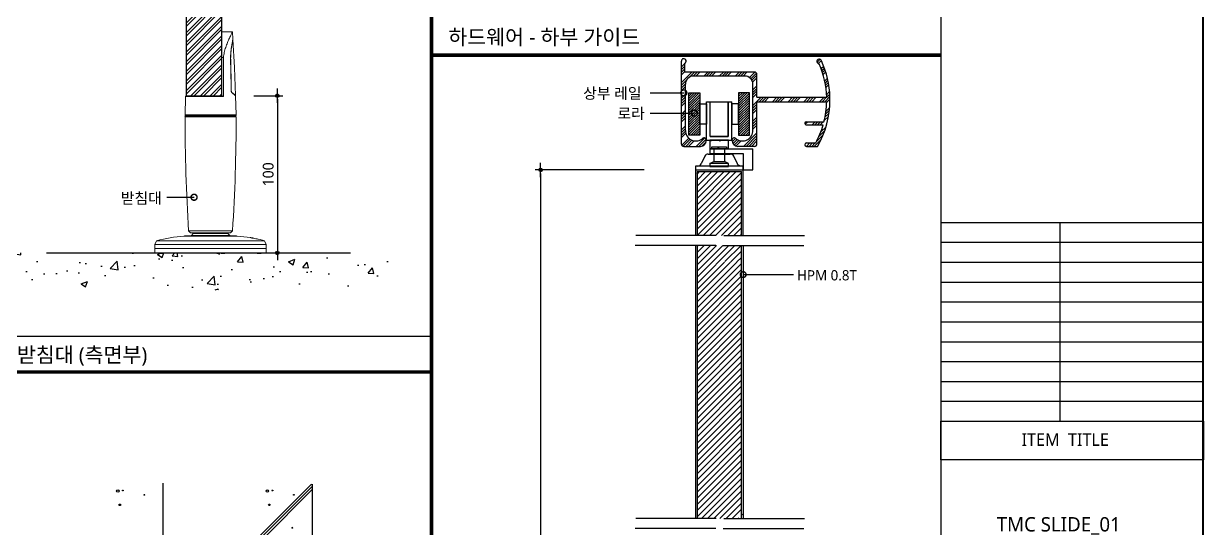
# Model space of a CAD drawing. Extents: x -256 to 8104, y -176 to 5714.
# Drawn here: x 4694 to 7984, y 2333 to 3740 of the extents above; entities that cross this region are included whole.
import ezdxf
from ezdxf.enums import TextEntityAlignment as Align

# ---------------------------------------------------------------- set-up
doc = ezdxf.new("R2010")
doc.units = 0
doc.header["$LTSCALE"] = 30
doc.linetypes.add('CEN', pattern=[62, 60, -1, 0, -1])
doc.layers.get('0').update_dxf_attribs({"linetype": 'CONTINUOUS'})
doc.layers.get('DEFPOINTS').update_dxf_attribs({"linetype": 'CONTINUOUS'})
for name, color, linetype in [('C', 2, 'CONTINUOUS'), ('curior-0Line', 252, 'CONTINUOUS'), ('DIM', 7, 'CONTINUOUS'), ('FIN', 5, 'CONTINUOUS'), ('HAT', 8, 'CONTINUOUS'), ('TIT', 3, 'CONTINUOUS'), ('문자', 3, 'CONTINUOUS'), ('부자재', 4, 'CONTINUOUS'), ('중심선', 1, 'CEN'), ('치수', 1, 'CONTINUOUS'), ('판넬', 2, 'CONTINUOUS'), ('해치', 8, 'CONTINUOUS')]:
    doc.layers.add(name, color=color, linetype=linetype)
doc.styles.add('돋움', font='malgun.ttf')
doc.dimstyles.new('10', dxfattribs={"dimscale": 10, "dimtxt": 3, "dimasz": 1, "dimexe": 1.5, "dimexo": 2, "dimgap": 1, "dimtad": 1, "dimdec": 0, "dimlunit": 6, "dimtxsty": '돋움', "dimblk": 'DIMDOT', "dimcen": -1, "dimdle": 1.5, "dimclrt": 3, "dimazin": 3, "dimtfac": 1, "dimtdec": 0, "dimtix": 1, "dimtmove": 2, "dimatfit": 3, "dimldrblk": 'DIMDOT', "dimarcsym": 0})
pattern_1 = [(45, (-268587.902, -38244.336), (-3.33355088, 3.33355088), [])]

# ---------------------------------------------------------------- blocks, each defined once
blk = doc.blocks.new('A$C13EB2441')
for p, q in [((0.837, 7.375), (0.837, 14.115)), ((0.837, 6.74), (0.837, 0))]:
    blk.add_line(p, q)
blk = doc.blocks.new('_DOTSMALL')
at = {"color": 0, "linetype": 'ByBlock', "const_width": 0.5}
blk.add_lwpolyline([(-0.0625, 0, 1), (0.0625, 0, 1)], format="xyb", close=True, dxfattribs=at)
blk = doc.blocks.new('A$C63EC304E')
at = {"layer": '치수', "color": 1, "xscale": 2.5, "yscale": 2.5, "zscale": 2.5, "rotation": 234.3098741996962}
blk.add_blockref('_DOTSMALL', (0.31, 0.31), dxfattribs=at)
blk = doc.blocks.new('A$C2BC9653E')
at = {"layer": '치수', "xscale": 0.3333333333333333, "yscale": 0.3333333333333333, "zscale": 0.3333333333333333}
blk.add_blockref('A$C63EC304E', (0, 0), dxfattribs=at)
blk = doc.blocks.new('A$C7FC71301')
at = {"layer": '치수', "rotation": 180}
blk.add_blockref('A$C2BC9653E', (0.208, 0.208), dxfattribs=at)
blk = doc.blocks.new('A$C4A20372B')
at = {"layer": '치수'}
blk.add_blockref('A$C7FC71301', (0, 0), dxfattribs=at)
blk = doc.blocks.new('A$C566469F5')
at = {"layer": '치수'}
blk.add_blockref('A$C4A20372B', (0, 0), dxfattribs=at)
blk = doc.blocks.new('A$C7E317CD4')
at = {"layer": '해치', "xscale": 2, "yscale": 2, "zscale": 2}
blk.add_blockref('A$C566469F5', (0, 0), dxfattribs=at)
blk = doc.blocks.new('A$C601D7F27')
at = {"layer": '치수'}
blk.add_blockref('A$C7E317CD4', (0, 0), dxfattribs=at)
blk = doc.blocks.new('A$C38802C08')
at = {"layer": '치수'}
blk.add_blockref('A$C601D7F27', (0, 0), dxfattribs=at)
blk = doc.blocks.new('DIMDOT')
at = {"linetype": 'Continuous'}
blk.add_line((-2, 0), (2, 0), dxfattribs=at)
for radius in [0.5, 0.25]:
    blk.add_circle((0, 0), radius, dxfattribs=at)
blk = doc.blocks.new('*D17')
at = {"layer": 'DEFPOINTS', "color": 0}
for p in [(5315.8, 3539), (5259, 3100.8), (5401.9, 3100.8)]:
    blk.add_point(p, dxfattribs=at)
at = {"layer": 'DIM', "color": 0, "lineweight": -2, "ltscale": 10}
for p, q in [((5335.8, 3539), (5416.9, 3539)), ((5401.9, 3529), (5401.9, 3110.8)), ((5279, 3100.8), (5416.9, 3100.8))]:
    blk.add_line(p, q, dxfattribs=at)
at = {"layer": 'DIM', "color": 0, "lineweight": -2, "xscale": 10, "yscale": 10, "zscale": 10}
for p, rotation in [((5401.9, 3539), 90), ((5401.9, 3100.8), 270)]:
    blk.add_blockref('DIMDOT', p, dxfattribs=dict(at, rotation=rotation))
at = {"layer": 'DIM', "color": 3, "insert": (5376.4, 3319.9), "char_height": 30, "attachment_point": 5, "rotation": 90, "style": '돋움'}
blk.add_mtext('100', dxfattribs=at)
blk = doc.blocks.new('*D33')
at = {"layer": 'DEFPOINTS', "color": 0}
for p in [(6444.67, 3332.3), (6135.91, 1154.01), (6444.67, 1154.01)]:
    blk.add_point(p, dxfattribs=at)
at = {"layer": 'DIM', "color": 0, "lineweight": -2}
for p, q in [((6424.67, 3332.3), (6120.91, 3332.3)), ((6135.91, 3322.3), (6135.91, 1164.01)), ((6424.67, 1154.01), (6120.91, 1154.01))]:
    blk.add_line(p, q, dxfattribs=at)
at = {"layer": 'DIM', "color": 0, "lineweight": -2, "xscale": 10, "yscale": 10, "zscale": 10}
for p, rotation in [((6135.91, 3332.3), 90), ((6135.91, 1154.01), 270)]:
    blk.add_blockref('DIMDOT', p, dxfattribs=dict(at, rotation=rotation))
at = {"layer": 'DIM', "color": 3, "insert": (6110.675625, 2243.155), "char_height": 30, "attachment_point": 5, "rotation": 90, "style": '돋움'}
blk.add_mtext('VAR.', dxfattribs=at)
blk = doc.blocks.new('SLIDE_01')
at = {"layer": 'HAT'}
h = blk.add_hatch(dxfattribs=at)
h.set_pattern_fill('ANSI32', color=256, scale=2, style=0)
h.set_pattern_definition([(45, (-8298.62, -275.948), (-13.470384, 13.470384), []), (45, (-8289.64, -275.948), (-13.470384, 13.470384), [])])
h.paths.add_polyline_path([(5147.8, 3538.9), (5247.4, 3538.9), (5247.4, 3853.3), (5147.8, 3853.3)])
at = {"layer": 'HAT', "transparency": 33554687}
h = blk.add_hatch(dxfattribs=at)
h.set_pattern_fill('ANSI31', color=256, scale=3.81122)
h.paths.add_polyline_path([(6625.9, 3149.6), (6647.1, 3149.6), (6696, 3149.6), (6696, 3327.5), (6572.2, 3327.5), (6572.2, 3149.6)])
at = {"layer": 'HAT'}
h = blk.add_hatch(dxfattribs=at)
h.set_pattern_fill('ANSI31', color=256, scale=3.811219, style=0)
h.set_pattern_definition([(45, (-7517.547, -35.774), (-8.55643, 8.55643), [])])
edge = h.paths.add_edge_path()
edge.add_line((6696, 3075.5), (6639.4, 3075.5))
edge.add_arc((6637.4, 3075.5), 1.99, -54.3099, 0, ccw=False)
edge.add_arc((6637.4, 3075.5), 1.99, 125.6901, 305.6901, ccw=False)
edge.add_arc((6637.4, 3075.5), 1.99, 0, 125.6901, ccw=False)
edge.add_line((6639.4, 3075.5), (6696, 3075.5))
edge.add_line((6696, 3075.5), (6696, 3121.9))
edge.add_line((6696, 3121.9), (6686.2, 3121.9))
edge.add_spline(control_points=[(6683.6, 3114.5), (6684.5, 3117), (6685.4, 3119.5), (6686.2, 3121.9)], knot_values=[0, 0, 0, 0, 0.152076, 0.152076, 0.152076, 0.152076], degree=3, periodic=0)
edge.add_line((6686.2, 3121.9), (6634.1, 3121.9))
edge.add_line((6634.1, 3121.9), (6634.1, 2361.1))
edge.add_line((6634.1, 2361.1), (6688.1, 2361.1))
edge.add_spline(control_points=[(6688.1, 2361.1), (6691.2, 2369.4), (6694, 2376.9), (6696, 2380.5)], knot_values=[0.152076, 0.152076, 0.152076, 0.152076, 0.673721, 0.673721, 0.673721, 0.673721], degree=3, periodic=0)
edge.add_spline(control_points=[(6698.3, 2361.1), (6698.8, 2370.6), (6699.9, 2385.2), (6697.1, 2382.4), (6696, 2380.5)], knot_values=[0.673721, 0.673721, 0.673721, 0.673721, 1.332503, 1.60798, 1.60798, 1.60798, 1.60798], degree=3, periodic=0)
edge.add_line((6696, 2380.5), (6696, 3075.5))
h.paths.add_polyline_path([(6634.1, 3121.9), (6572.2, 3121.9), (6572.2, 2361.1), (6634.1, 2361.1)])
at = {"layer": '부자재'}
h = blk.add_hatch(dxfattribs=at)
h.set_pattern_fill('ANSI34', color=256, scale=1.628109, style=0)
h.set_pattern_definition([(45, (-26039.258, 922.088), (-21.931256, 21.931256), []), (45, (-26031.948, 922.088), (-21.931256, 21.931256), []), (45, (-26024.637, 922.088), (-21.931256, 21.931256), []), (45, (-26017.327, 922.088), (-21.931256, 21.931256), [])])
h.paths.add_polyline_path([(6739, 3598.5, 0.414214), (6732.5, 3605), (6537.7, 3605), (6537.7, 3629.7, 1.849882), (6528.6, 3635.6), (6528.6, 3404.4, 0.414214), (6535.1, 3397.9), (6581.7, 3397.9, 0.462672), (6597.8, 3416.8, 0.692392), (6585.6, 3418.1, -0.604375), (6539.7, 3442.2), (6539.7, 3571.1, -0.414214), (6562.5, 3593.9), (6632.8, 3593.9), (6633.8, 3595.9), (6634.8, 3593.9), (6705.1, 3593.9, -0.414214), (6727.9, 3571.1), (6727.9, 3442.2, -0.604375), (6682, 3418.1, 0.692392), (6669.8, 3416.8, 0.462672), (6685.9, 3397.9), (6732.5, 3397.9, 0.414214), (6739, 3404.4), (6739, 3522.3), (6933.6, 3522.3, -0.056269), (6926.1, 3466.3), (6876.7, 3466.3, 1), (6876.7, 3457.8), (6923.8, 3457.8, -0.054308), (6903.1, 3407.4), (6877.2, 3407.4, 1), (6877.2, 3397.9), (6908.3, 3397.9, 0.130774), (6942.8, 3527.6), (6942.8, 3534.7, 0.046575), (6936.9, 3582.8, -0.996886), (6936.2, 3586, 0.052525), (6918.4, 3637.7, 1.711181), (6912.9, 3627.8, -0.095582), (6933.7, 3534.7), (6932.9, 3534.7), (6808.3, 3534.7), (6807.3, 3532.7), (6806.4, 3534.7), (6739, 3534.7)])
h = blk.add_hatch(dxfattribs=at)
h.set_pattern_fill('ANSI31', color=256, scale=1.484836, style=0)
h.set_pattern_definition(pattern_1)
h.paths.add_polyline_path([(6579.5, 3429.5), (6549.4, 3429.5), (6549.4, 3546.8), (6579.5, 3546.8)])
h = blk.add_hatch(dxfattribs=at)
h.set_pattern_fill('ANSI31', color=256, scale=1.484836, style=0)
h.set_pattern_definition(pattern_1)
h.paths.add_polyline_path([(6688.1, 3429.5), (6718.1, 3429.5), (6718.1, 3546.8), (6688.1, 3546.8)])
at = {"layer": '해치'}
h = blk.add_hatch(dxfattribs=at)
h.set_pattern_fill('AR-CONC', color=256, style=0)
h.set_pattern_definition([(50, (3239.55, 1564.04), (182.185, -15.939), [19.05, -209.55]), (355, (3239.55, 1564.04), (-35.243, 191.057), [15.24, -167.64]), (100.451, (3254.73, 1562.71), (146.943, 175.117), [16.19, -178.09]), (46.184, (3239.55, 1614.84), (271.079, -42.042), [28.575, -314.325]), (96.636, (3262.14, 1611.34), (237.404, 247.426), [24.285, -267.135]), (351.184, (3239.55, 1614.84), (237.405, 247.425), [22.86, -251.46]), (21, (3264.95, 1602.14), (151.615, -102.2655), [19.05, -209.55]), (326, (3264.95, 1602.14), (61.802, 184.188), [15.24, -167.64]), (71.4514, (3277.58, 1593.62), (213.416, 81.923), [16.19, -178.09]), (37.5, (3239.546, 1564.04), (3.0886, 84.555), [0, -165.608, 0, -170.18, 0, -168.275]), (7.5, (3239.55, 1564.04), (66.8197, 100.1806), [0, -97.028, 0, -161.798, 0, -64.135]), (327.5, (3182.904, 1564.04), (135.5906, -5.7287), [0, -63.5, 0, -198.12, 0, -262.89]), (317.5, (3157.5, 1564.04), (148.129, 25.4265), [0, -82.55, 0, -131.572, 0, -186.69])])
h.paths.add_polyline_path([(5719.1, 2997.8), (5719.1, 3100.8), (4668.9, 3100.8), (4668.9, 2997.8)])
at = {"color": 2}
blk.add_line((4758.3, 3100.8), (5606, 3100.8), dxfattribs=at)
at = {"color": 8}
blk.add_line((4446.7, 2869.2), (5832, 2869.2), dxfattribs=at)
blk.add_line((5499.9, 1680.2), (5499.9, 2456.9))
at = {"color": 2}
for points in [[(-0.7, 5538.4), (7251.6, 5538.4), (7251.6, 0.1), (-0.7, 0.1)], [(-0.7, 5538.4), (7251.6, 5538.4), (7251.6, 0.1), (-0.7, 0.1)], [(-0.7, 5538.4), (7981.2, 5538.4), (7981.2, 0.1), (-0.7, 0.1)]]:
    blk.add_lwpolyline(points, close=True, dxfattribs=at)
at = {"color": 8, "const_width": 10}
for points in [[(5832, 0.1), (5832, 5538.4)], [(5832, 3652), (7251.6, 3652)], [(47.4, 2769.2), (5832, 2769.2)]]:
    blk.add_lwpolyline(points, dxfattribs=at)
at = {"layer": 'C'}
for p, q in [((6572.2, 3327.5), (6572.2, 3149.6)), ((6572.2, 3327.5), (6696, 3327.5)), ((6572.2, 3327.5), (6696, 3327.5)), ((6572.2, 3327.5), (6696, 3327.5)), ((6696, 3149.6), (6696, 3327.5)), ((6572.2, 3121.9), (6572.2, 2361.1)), ((6696, 2361.1), (6696, 3121.9))]:
    blk.add_line(p, q, dxfattribs=at)
at = {"layer": 'curior-0Line'}
for p, q in [((7251.6, 5538.4), (7251.6, 0.8)), ((7252, 3185.9), (7984.1, 3185.9)), ((7584.2, 3185.9), (7584.2, 2632.2)), ((7252, 3130.6), (7984.1, 3130.6)), ((7252, 3075.2), (7984.1, 3075.2)), ((7252, 3019.8), (7984.1, 3019.8)), ((7252, 2964.4), (7984.1, 2964.4)), ((7252, 2909.1), (7984.1, 2909.1)), ((7252, 2853.7), (7984.1, 2853.7)), ((7252, 2798.3), (7984.1, 2798.3)), ((7252, 2742.9), (7984.1, 2742.9)), ((7252, 2687.6), (7984.1, 2687.6)), ((7252, 2632.2), (7984.1, 2632.2))]:
    blk.add_line(p, q, dxfattribs=at)
for points in [[(7984.1, 5538.4), (7251.6, 5538.4), (7251.6, 0.1), (7984.1, 0.1)], [(7252, 2632.2), (7984.1, 2632.2), (7984.1, 2524.5), (7252, 2524.5)]]:
    blk.add_lwpolyline(points, close=True, dxfattribs=at)
at = {"layer": 'FIN', "color": 4, "linetype": 'Continuous', "lineweight": 15}
for p, q in [((5276.6, 3717), (5247.4, 3717)), ((5247.4, 3717), (5247.4, 3645.3)), ((5277.8, 3696.6), (5276.6, 3717)), ((5147.8, 3538.9), (5145.5, 3536.7)), ((5147.8, 3538.9), (5247.4, 3538.9)), ((5286.7, 3485.5), (5285.4, 3539)), ((5146.8, 3482.9), (5284.3, 3482.9)), ((5154.2, 3162.6), (5159.6, 3157.3)), ((5271.5, 3157.3), (5276.9, 3162.6)), ((5065.2, 3135), (5060.4, 3124.4)), ((5271.5, 3157.3), (5159.6, 3157.3)), ((5167.2, 3155), (5162.1, 3149.1)), ((5269, 3149.1), (5162.1, 3149.1)), ((5167.2, 3157.3), (5167.2, 3155)), ((5167.2, 3155), (5263.9, 3155)), ((5263.9, 3155), (5263.9, 3157.3)), ((5269, 3149.1), (5263.9, 3155)), ((5370.8, 3124.4), (5365.9, 3135)), ((5060.4, 3124.4), (5060.4, 3113.5)), ((5060.4, 3113.5), (5060.4, 3100.8)), ((5060.4, 3100.8), (5370.8, 3100.8)), ((5370.8, 3113.5), (5370.8, 3124.4)), ((5370.8, 3100.8), (5370.8, 3113.5))]:
    blk.add_line(p, q, dxfattribs=at)
at = {"layer": 'FIN', "linetype": 'Continuous', "lineweight": 15}
for p, q in [((5251.5, 3645.3), (5247.4, 3645.3)), ((5271.3, 3643.3), (5271.6, 3643.3)), ((5271.9, 3617.9), (5272.2, 3617.9)), ((5272.9, 3567), (5273.3, 3567)), ((5251.9, 3536.7), (5145.5, 3536.7)), ((5273.1, 3552.2), (5273.5, 3552.2)), ((5273.2, 3552.1), (5273.5, 3552.1)), ((5275.3, 3548), (5274.8, 3548)), ((5284.9, 3539.4), (5285.5, 3539.4)), ((5286.8, 3480.4), (5144.3, 3480.4)), ((5144.4, 3485.5), (5286.8, 3485.5)), ((5154.2, 3162.6), (5276.9, 3162.6)), ((5065.2, 3135), (5365.9, 3135)), ((5289.8, 3148), (5141.3, 3148)), ((5143.2, 3148.1), (5287.9, 3148.1)), ((5370.8, 3124.4), (5060.4, 3124.4)), ((5370.8, 3113.5), (5060.4, 3113.5)), ((5060.4, 3113.5), (5370.8, 3113.5)), ((5073, 3099.8), (5073, 3100.8)), ((5073.1, 3099.8), (5073, 3099.8)), ((5073.1, 3099.8), (5073.1, 3100.8)), ((5083.9, 3099.8), (5073.1, 3099.8)), ((5083.9, 3099.8), (5083.9, 3100.8)), ((5084, 3099.8), (5083.9, 3099.8)), ((5084, 3099.8), (5084, 3100.8)), ((5233.4, 3099.8), (5233.4, 3100.8)), ((5238.5, 3099.8), (5233.4, 3099.8)), ((5238.5, 3099.8), (5238.5, 3100.8)), ((5245.5, 3099.8), (5245.5, 3100.8)), ((5245.6, 3099.8), (5245.6, 3100.8)), ((5245.8, 3099.8), (5245.8, 3100.8)), ((5246.4, 3099.8), (5246.4, 3100.8)), ((5248.5, 3099.8), (5246.4, 3099.8)), ((5248.5, 3099.8), (5248.5, 3100.8)), ((5249.3, 3099.8), (5248.5, 3099.8)), ((5249.3, 3099.8), (5249.3, 3100.8)), ((5250, 3099.8), (5249.3, 3099.8)), ((5250, 3099.8), (5250, 3100.8)), ((5250.3, 3099.8), (5250, 3099.8)), ((5250.3, 3099.8), (5250.3, 3100.8)), ((5250.5, 3099.8), (5250.3, 3099.8)), ((5250.6, 3099.8), (5250.6, 3100.8)), ((5252.1, 3099.8), (5252.1, 3100.8)), ((5254, 3099.8), (5254, 3100.8)), ((5254.1, 3099.8), (5254.1, 3100.8)), ((5254.7, 3099.8), (5254.1, 3099.8)), ((5254.7, 3099.8), (5254.7, 3100.8)), ((5255.1, 3099.8), (5254.7, 3099.8)), ((5255.1, 3099.8), (5255.1, 3100.8)), ((5255.8, 3099.8), (5255.1, 3099.8)), ((5255.8, 3099.8), (5255.8, 3100.8)), ((5345.2, 3099.8), (5345.2, 3100.8)), ((5346.9, 3099.8), (5346.9, 3100.8)), ((5350.8, 3099.8), (5350.8, 3100.8)), ((5354.6, 3099.8), (5354.6, 3100.8)), ((5356.4, 3099.8), (5356.4, 3100.8))]:
    blk.add_line(p, q, dxfattribs=at)
at = {"layer": 'FIN', "color": 4, "linetype": 'Continuous', "lineweight": 15, "flags": 128}
for points in [[(5285.5, 3539.5), (5282.2, 3617.8), (5277.9, 3696)], [(5145.5, 3536.7), (5145.5, 3534.9), (5144.4, 3485.5)]]:
    blk.add_lwpolyline(points, dxfattribs=at)
at = {"layer": 'FIN', "color": 4, "linetype": 'Continuous', "lineweight": 15}
for centre, radius, start, end in [((5146.8, 3480.4), 2.54, 90, 179.3579), ((10185.5, 3477.9), 5041.1, 179.9718, 183.5859), ((5146.9, 3485.5), 2.54, 179.2415, 270), ((459.7, 3471.2), 4827.1, 356.3354, 0.1097), ((5284.2, 3485.5), 2.54, 270, 0.7585), ((5284.3, 3480.4), 2.54, 0.6421, 90), ((5167.2, 2767.2), 381.6, 93.8991, 105.5006), ((5143.3, 3146.6), 1.53, 94.7479, 116.6788), ((5167.2, 2858.7), 290.5, 91.0115, 94.7479), ((5263.9, 2858.7), 290.5, 85.2521, 88.9885), ((5287.8, 3146.6), 1.53, 63.3212, 85.2521), ((5263.9, 2767.2), 381.6, 80.5831, 86.1009), ((5263.9, 2767.2), 381.6, 74.4994, 78.127)]:
    blk.add_arc(centre, radius, start, end, dxfattribs=at)
at = {"layer": 'FIN', "linetype": 'Continuous', "lineweight": 15}
for points, knots in [([(5251.5, 3645.3), (5251.8, 3647.7), (5252.3, 3652.6), (5253.8, 3659.7), (5255.6, 3666.8), (5257.8, 3673.7), (5260.2, 3680.6), (5262.8, 3687.3), (5265.6, 3693.7), (5268.2, 3699.7), (5270.8, 3705.1), (5272.9, 3709.6), (5274.7, 3713.1), (5275.8, 3715.4), (5276.5, 3716.8), (5276.6, 3716.9), (5276.6, 3717)], [0, 0, 0, 0, 0.0728557, 0.145726, 0.2204904, 0.2952636, 0.3731809, 0.4510923, 0.5310454, 0.610964, 0.6872809, 0.764789, 0.8294418, 0.895744, 0.9479363, 1, 1, 1, 1]), ([(5277.8, 3696.6), (5277.8, 3696.6), (5277.8, 3696.7), (5277.7, 3695.8), (5277.4, 3694), (5276.8, 3691.2), (5276.1, 3687.2), (5275.2, 3682.1), (5274.3, 3676.8), (5273.2, 3669.6), (5272.2, 3661.2), (5271.5, 3651.8), (5271.3, 3646.2), (5271.3, 3643.4)], [0, 0, 0, 0, 0.009684, 0.084411, 0.139342, 0.19575, 0.292674, 0.392034, 0.480465, 0.568929, 0.750269, 0.874667, 1, 1, 1, 1]), ([(5277.8, 3696), (5277.8, 3695.9), (5277.8, 3695.8), (5277.5, 3694.2), (5277.2, 3692.1), (5276.6, 3688.9), (5275.8, 3684.7), (5275.1, 3680.2), (5274.1, 3674.1), (5273, 3665.7), (5271.9, 3654.8), (5271.7, 3647.2), (5271.6, 3643.3)], [0, 0, 0, 0, 0.065081, 0.114014, 0.164283, 0.248685, 0.335215, 0.413903, 0.492623, 0.653874, 0.825661, 1, 1, 1, 1]), ([(5251.9, 3536.7), (5251.9, 3537.4), (5251.9, 3555.9), (5251.8, 3592.1), (5251.6, 3627.6), (5251.5, 3645.3)], [0, 0, 0, 0, 0.020119, 0.51001, 1, 1, 1, 1]), ([(5271.3, 3643.4), (5271.5, 3633.1), (5272, 3612.3), (5272.7, 3581.9), (5273, 3561.8), (5273.2, 3552.3)], [0, 0, 0, 0, 0.338608, 0.686805, 1, 1, 1, 1]), ([(5271.6, 3643.3), (5271.7, 3639.1), (5271.8, 3632.8), (5272, 3624.3), (5272.1, 3620), (5272.2, 3617.9)], [0, 0, 0, 0, 0.499998, 0.749999, 1, 1, 1, 1]), ([(5272.2, 3617.9), (5272.3, 3613.7), (5272.5, 3605.2), (5272.9, 3588.2), (5273.1, 3575.5), (5273.3, 3567)], [0, 0, 0, 0, 0.250195, 0.500389, 1, 1, 1, 1]), ([(5275.2, 3547.5), (5274.8, 3547.9), (5274.2, 3548.5), (5273.5, 3550.1), (5273.2, 3551.4), (5273.2, 3552.1), (5273.2, 3552.3)], [0, 0, 0, 0, 0.3337457, 0.6692692, 0.9101086, 1, 1, 1, 1]), ([(5273.5, 3552.1), (5273.6, 3551.6), (5273.7, 3550.7), (5274.1, 3549.4), (5274.7, 3548.5), (5275.1, 3548.1), (5275.3, 3548)], [0, 0, 0, 0, 0.257997, 0.515126, 0.793816, 1, 1, 1, 1]), ([(5275.2, 3547.5), (5276.4, 3546.5), (5279, 3544.4), (5282.2, 3541.7), (5284.3, 3540), (5285.2, 3539.2), (5285.6, 3538.8), (5285.5, 3539), (5285.4, 3539)], [0, 0, 0, 0, 0.2109513, 0.4254062, 0.683951, 0.8181289, 0.9522979, 1, 1, 1, 1]), ([(5275.3, 3548), (5276.8, 3546.7), (5279.8, 3544.2), (5283, 3541.5), (5285.2, 3539.7), (5285.4, 3539.5), (5285.5, 3539.5)], [0, 0, 0, 0, 0.25138, 0.508909, 0.760628, 1, 1, 1, 1]), ([(5245.8, 3099.8), (5245.7, 3099.8), (5245.6, 3099.8), (5245.6, 3099.8), (5245.6, 3099.8)], [0, 0, 0, 0, 0.557964, 1, 1, 1, 1]), ([(5246.4, 3099.8), (5246.2, 3099.8), (5246, 3099.8), (5245.9, 3099.8), (5245.8, 3099.8)], [0, 0, 0, 0, 0.561741, 1, 1, 1, 1]), ([(5252.1, 3099.8), (5251.8, 3099.8), (5251.3, 3099.8), (5250.8, 3099.8), (5250.6, 3099.8)], [0, 0, 0, 0, 0.560188, 1, 1, 1, 1]), ([(5254, 3099.8), (5253.7, 3099.8), (5253, 3099.8), (5252.4, 3099.8), (5252.1, 3099.8)], [0, 0, 0, 0, 0.559958, 1, 1, 1, 1]), ([(5346.9, 3099.8), (5346.4, 3099.8), (5345.3, 3099.8), (5345.2, 3099.8), (5345.2, 3099.8)], [0, 0, 0, 0, 0.558554, 1, 1, 1, 1]), ([(5348.4, 3099.8), (5347.9, 3099.8), (5346.9, 3099.8), (5346.3, 3099.8), (5346, 3099.8)], [0, 0, 0, 0, 0.558511, 1, 1, 1, 1]), ([(5350.8, 3099.8), (5350, 3099.8), (5348.6, 3099.8), (5347.4, 3099.8), (5346.9, 3099.8)], [0, 0, 0, 0, 0.559859, 1, 1, 1, 1]), ([(5354.6, 3099.8), (5354, 3099.8), (5352.8, 3099.8), (5351.4, 3099.8), (5350.8, 3099.8)], [0, 0, 0, 0, 0.558977, 1, 1, 1, 1]), ([(5356.4, 3099.8), (5356.3, 3099.8), (5356.1, 3099.8), (5355.1, 3099.8), (5354.6, 3099.8)], [0, 0, 0, 0, 0.559094, 1, 1, 1, 1])]:
    blk.add_open_spline(points, degree=3, knots=knots, dxfattribs=at)
at = {"layer": 'FIN', "color": 4, "linetype": 'Continuous', "lineweight": 15}
for points, knots in [([(5247.4, 3645.3), (5247.4, 3639.1), (5247.4, 3627), (5247.4, 3609.2), (5247.4, 3591.6), (5247.4, 3574), (5247.4, 3556.2), (5247.4, 3544.6), (5247.4, 3538.9)], [0, 0, 0, 0, 0.175429, 0.342116, 0.500062, 0.672632, 0.839276, 1, 1, 1, 1]), ([(5326.3, 3143.7), (5326.3, 3143.7), (5326.3, 3143.7), (5326.4, 3143.7), (5326.7, 3143.7), (5326.8, 3143.7)], [0, 0, 0, 0, 0.110152, 0.664814, 1, 1, 1, 1]), ([(5326.8, 3143.7), (5326.9, 3143.6), (5327.3, 3143.6), (5328.1, 3143.4), (5329, 3143.3), (5329.7, 3143.1), (5330.1, 3143.1), (5330.2, 3143.1)], [0, 0, 0, 0, 0.2159727, 0.4318558, 0.6498983, 0.8698049, 1, 1, 1, 1]), ([(5333.3, 3142.4), (5332.7, 3142.5), (5331.6, 3142.7), (5330.6, 3142.9), (5330.2, 3142.9)], [0, 0, 0, 0, 0.585266, 1, 1, 1, 1]), ([(5330.2, 3142.9), (5330.2, 3142.9), (5330.2, 3142.8), (5330.2, 3142.7), (5330.2, 3142.7)], [0, 0, 0, 0, 0.495973, 1, 1, 1, 1]), ([(5330.2, 3142.7), (5330.6, 3142.6), (5331.6, 3142.4), (5332.7, 3142.2), (5333.3, 3142.1)], [0, 0, 0, 0, 0.405872, 1, 1, 1, 1]), ([(5345.5, 3139.8), (5343.3, 3140.3), (5339.3, 3141.2), (5335.2, 3141.9), (5333.3, 3142.3)], [0, 0, 0, 0, 0.528575, 1, 1, 1, 1]), ([(5333.3, 3142.1), (5333.3, 3142.1), (5333.3, 3142.2), (5333.3, 3142.2), (5333.3, 3142.2)], [0, 0, 0, 0, 0.517301, 1, 1, 1, 1]), ([(5333.3, 3142.2), (5335.2, 3141.9), (5339.3, 3141.1), (5343.3, 3140.2), (5345.5, 3139.7)], [0, 0, 0, 0, 0.470682, 1, 1, 1, 1]), ([(5345.5, 3139.7), (5345.5, 3139.8), (5345.5, 3139.8), (5345.5, 3139.8), (5345.5, 3139.8)], [0, 0, 0, 0, 0.529757, 1, 1, 1, 1])]:
    blk.add_open_spline(points, degree=3, knots=knots, dxfattribs=at)
at = {"layer": 'FIN', "linetype": 'Continuous', "lineweight": 15}
for points in [[(5273.3, 3567), (5273.5, 3552.2)], [(5247.4, 3538.9), (5251.9, 3536.7)], [(5273.5, 3552.2), (5273.5, 3552.1)], [(5246.2, 3099.8), (5246, 3099.8)]]:
    blk.add_open_spline(points, degree=1, dxfattribs=at)
at = {"layer": 'FIN', "color": 4, "linetype": 'Continuous', "lineweight": 15}
for points in [[(5326.8, 3143.7), (5326.4, 3143.7)], [(5330.2, 3143), (5333.4, 3142.4)], [(5333.3, 3142.5), (5333.5, 3142.4)]]:
    blk.add_open_spline(points, degree=1, dxfattribs=at)
at = {"layer": '부자재'}
for p, q in [((6528.6, 3404.4), (6528.6, 3635.6)), ((6537.7, 3605), (6537.7, 3629.7)), ((6732.5, 3605), (6537.7, 3605)), ((6632.8, 3593.9), (6562.5, 3593.9)), ((6632.8, 3593.9), (6633.8, 3595.9)), ((6633.8, 3595.9), (6634.8, 3593.9)), ((6705.1, 3593.9), (6634.8, 3593.9)), ((6739, 3534.7), (6739, 3598.5)), ((6539.7, 3442.2), (6539.7, 3571.1)), ((6727.9, 3442.2), (6727.9, 3571.1)), ((6598.2, 3521.5), (6608.9, 3521.5)), ((6598.2, 3414.8), (6598.2, 3521.5)), ((6608.9, 3425.5), (6608.9, 3521.5)), ((6658.7, 3521.5), (6669.4, 3521.5)), ((6658.7, 3425.5), (6658.7, 3521.5)), ((6669.4, 3414.8), (6669.4, 3521.5)), ((6739, 3534.7), (6806.4, 3534.7)), ((6739, 3404.4), (6739, 3522.3)), ((6739, 3522.3), (6933.6, 3522.3)), ((6806.4, 3534.7), (6807.3, 3532.7)), ((6807.3, 3532.7), (6808.3, 3534.7)), ((6808.3, 3534.7), (6932.9, 3534.7)), ((6932.9, 3534.7), (6933.7, 3534.7)), ((6942.8, 3527.6), (6942.8, 3534.7)), ((6876.7, 3466.3), (6926.1, 3466.3)), ((6876.7, 3457.8), (6923.8, 3457.8)), ((6596.2, 3424.2), (6596.2, 3424.2)), ((6608.9, 3425.5), (6658.7, 3425.5)), ((6535.1, 3397.9), (6581.7, 3397.9)), ((6598, 3414.2), (6598, 3415.2)), ((6598.2, 3414.8), (6669.4, 3414.8)), ((6607.6, 3412.9), (6617.1, 3414.8)), ((6607.6, 3392.6), (6617.1, 3390.8)), ((6608.6, 3377.4), (6608.6, 3390.8)), ((6608.6, 3390.8), (6728, 3390.8)), ((6619, 3390.8), (6619, 3356.1)), ((6633.8, 3412.9), (6624.3, 3414.8)), ((6633.8, 3392.6), (6624.3, 3390.8)), ((6633.8, 3412.9), (6643.3, 3414.8)), ((6633.8, 3392.6), (6643.3, 3390.8)), ((6648.6, 3390.8), (6648.6, 3356.1)), ((6659.9, 3412.9), (6650.4, 3414.8)), ((6659.9, 3392.6), (6650.4, 3390.8)), ((6669.6, 3414.2), (6669.6, 3415.2)), ((6732.5, 3397.9), (6685.9, 3397.9)), ((6728, 3332.3), (6728, 3390.8)), ((6877.2, 3407.4), (6903.1, 3407.4)), ((6877.2, 3397.9), (6908.3, 3397.9)), ((6593.8, 3370.5), (6583.6, 3349.1)), ((6603.5, 3376.6), (6664.7, 3376.6)), ((6607.6, 3350.1), (6619, 3356.1)), ((6701.3, 3377.4), (6608.6, 3377.4)), ((6619, 3356.1), (6648.6, 3356.1)), ((6659.9, 3350.1), (6648.6, 3356.1)), ((6701.3, 3332.3), (6701.3, 3377.4)), ((6574, 3343), (6567.4, 3343)), ((6701.3, 3332.3), (6728, 3332.3))]:
    blk.add_line(p, q, dxfattribs=at)
for points in [[(6579.5, 3429.5), (6549.4, 3429.5), (6549.4, 3546.8), (6579.5, 3546.8)], [(6608.9, 3521.5), (6658.7, 3521.5), (6658.7, 3425.5), (6608.9, 3425.5)], [(6688.1, 3429.5), (6718.1, 3429.5), (6718.1, 3546.8), (6688.1, 3546.8)], [(6598.2, 3459.6), (6579.5, 3459.6), (6579.5, 3516.7), (6598.2, 3516.7)], [(6669.4, 3459.6), (6688.1, 3459.6), (6688.1, 3516.7), (6669.4, 3516.7)], [(6607.6, 3390.8), (6659.9, 3390.8), (6659.9, 3414.8), (6607.6, 3414.8)], [(6654.6, 3391.3), (6613, 3391.3), (6613, 3396.6), (6654.6, 3396.6)], [(6567.4, 3343), (6567.4, 3332.3), (6700.8, 3332.3), (6700.8, 3343)], [(6607.6, 3342.1), (6659.9, 3342.1), (6659.9, 3350.1), (6607.6, 3350.1)]]:
    blk.add_lwpolyline(points, close=True, dxfattribs=at)
blk.add_lwpolyline([(6700.8, 3343), (6694.2, 3343, -0.289281), (6684.6, 3349.1), (6674.3, 3370.5)], format="xyb", dxfattribs=at)
for centre, radius, start, end in [((6535.1, 3635.6), 6.51, 293.5782, 180), ((6912.8, 3634.3), 6.51, 18.306, 272.7447), ((6681.9, 3527.3), 251.9, 1.6774, 23.5169), ((6681.9, 3527.3), 261, 1.6188, 24.7002), ((6562.5, 3571.1), 22.8, 90, 180), ((6705.1, 3571.1), 22.8, 0, 90), ((6732.5, 3598.5), 6.51, 0, 90), ((6681.8, 3527.6), 261, 330.198, 0), ((6681.8, 3527.6), 251.9, 345.9067, 358.7889), ((6876.7, 3462.1), 4.23, 90, 270), ((6681.8, 3527.6), 251.9, 331.4775, 343.9119), ((6569, 3442.2), 29.3, 180, 304.5909), ((6591.5, 3415.2), 6.51, 0, 153.5459), ((6676.1, 3415.2), 6.51, 26.4541, 180), ((6698.6, 3442.2), 29.3, 235.4091, 0), ((6535.1, 3404.4), 6.51, 180, 270), ((6581.7, 3414.2), 16.3, 270, 0), ((6685.9, 3414.2), 16.3, 180, 270), ((6732.5, 3404.4), 6.51, 270, 0), ((6877.2, 3402.6), 4.72, 90, 270), ((6603.5, 3365.9), 10.7, 90, 154.5367), ((6664.7, 3365.9), 10.7, 25.4633, 90), ((6574, 3353.6), 10.7, 270, 334.5367)]:
    blk.add_arc(centre, radius, start, end, dxfattribs=at)
at = {"layer": '중심선'}
blk.add_line((5082.2, 2459.2), (5082.2, 727.4), dxfattribs=at)
at = {"layer": '치수'}
for p, q in [((6441, 3546.8), (6535.2, 3546.8)), ((6441, 3490.4), (6564.5, 3490.4)), ((5093.5, 3256), (5169.6, 3256)), ((6699.9, 3040.6), (6840.9, 3040.6))]:
    blk.add_line(p, q, dxfattribs=at)
at = {"layer": '판넬', "color": 1}
for p, q in [((6567.4, 3332.3), (6567.4, 3149.6)), ((6567.4, 3332.3), (6700.8, 3332.3)), ((6700.8, 3149.6), (6700.8, 3332.3)), ((6567.4, 3121.9), (6567.4, 2361.1)), ((6700.8, 3121.9), (6700.8, 2361.1)), ((6567.4, 3091.2), (6567.4, 2405.2)), ((6700.8, 3091.2), (6700.8, 2405.2))]:
    blk.add_line(p, q, dxfattribs=at)
blk.add_lwpolyline([(5147.8, 3538.9), (5247.4, 3538.9), (5247.4, 3853.3), (5147.8, 3853.3)], close=True, dxfattribs=at)
at = {"layer": '해치', "color": 3}
blk.add_line((6567.4, 3332.3), (6700.8, 3332.3), dxfattribs=at)
blk.add_line((6567.4, 3332.3), (6700.8, 3332.3), dxfattribs=at)
at = {"layer": '해치'}
for p, q in [((5343.7, 2303.8), (5496.8, 2456.9)), ((5361.3, 2303.8), (5499.9, 2442.4))]:
    blk.add_line(p, q, dxfattribs=at)
at = {"layer": '해치', "color": 2}
blk.add_line((5352.5, 2303.8), (5499.9, 2451.3), dxfattribs=at)
at = {"layer": '해치'}
for centre, radius in [((4957, 2437.4), 3.36), ((4970.9, 2438.9), 1.12), ((5374.1, 2437.4), 3.36), ((5388, 2438.9), 1.12), ((5030.9, 2427), 1.12), ((5448, 2427), 1.12), ((4962.6, 2399), 2.24), ((5379.7, 2399), 2.24), ((5443.6, 2335.3), 1.12)]:
    blk.add_circle(centre, radius, dxfattribs=at)
at = {"xscale": 33.34816454184198, "yscale": 33.34816454184198, "zscale": 33.34816454184198, "rotation": 270}
for p in [(6401.1, 3177.5), (6399.3, 3149.8), (6401.1, 2389), (6399.3, 2361.3)]:
    blk.add_blockref('A$C13EB2441', p, dxfattribs=at)
at = {"layer": '해치', "xscale": 20, "yscale": 20}
for p in [(6531, 3542.6), (6560.3, 3486.3)]:
    blk.add_blockref('A$C38802C08', p, dxfattribs=at)
at = {"layer": '해치', "xscale": 20, "yscale": 20, "zscale": 20}
blk.add_blockref('A$C38802C08', (5165.4, 3251.9), dxfattribs=at)
at = {"layer": '해치', "xscale": -19.0560940239097, "yscale": 19.0560940239097, "zscale": 19.0560940239097, "rotation": 180}
blk.add_blockref('A$C38802C08', (6696.8, 3044.6), dxfattribs=at)
at = {"layer": 'curior-0Line', "color": 8, "insert": (7477, 2598), "char_height": 34.554, "width": 397.448, "attachment_point": 1}
blk.add_mtext('{\\fMalgun Gothic|b0|i0|c129|p50;\\C0;ITEM  TITLE}', dxfattribs=at)
at = {"layer": 'curior-0Line', "color": 3, "insert": (7407.7, 2364.8), "char_height": 40, "width": 510.128, "attachment_point": 1}
blk.add_mtext('{\\f맑은 고딕;TMC SLIDE_01}', dxfattribs=at)
at = {"layer": 'TIT', "style": '돋움'}
blk.add_text('하드웨어 - 하부 가이드', height=42, dxfattribs=at).set_placement((5878.7, 3681.5))
blk.add_text('받침대 (측면부)', height=42, dxfattribs=at).set_placement((5039.1, 2796.1), align=Align.RIGHT)
at = {"layer": '문자', "style": '돋움'}
for s, height, p in [('상부 레일', 30.34, (6254.7, 3530.6)), ('로라', 30.34, (6350.3, 3474.3)), ('HPM 0.8T', 28.58, (6851.1, 3024.4))]:
    blk.add_text(s, height=height, dxfattribs=at).set_placement(p)
blk.add_text('받침대', height=30.34, dxfattribs=at).set_placement((5022.4, 3254.1), align=Align.MIDDLE)
at = {"layer": 'DIM', "ltscale": 10}
dim = blk.add_linear_dim(base=(5401.9, 3100.8), p1=(5315.8, 3539), p2=(5259, 3100.8), angle=90, text='100', dimstyle='10', dxfattribs=at)
dim.commit()
dim.dimension.update_dxf_attribs({"geometry": '*D17', "text_midpoint": (5376.4, 3319.9)})
at = {"layer": 'DIM'}
dim = blk.add_linear_dim(base=(6135.9, 1154), p1=(6444.7, 3332.3), p2=(6444.7, 1154), angle=270, text='VAR.', dimstyle='10', dxfattribs=at)
dim.commit()
dim.dimension.update_dxf_attribs({"geometry": '*D33', "text_midpoint": (6110.7, 2243.2)})

msp = doc.modelspace()

# ---------------------------------------------------------------- block references
msp.add_blockref('SLIDE_01', (0, 0))

doc.saveas('drawing.dxf')
